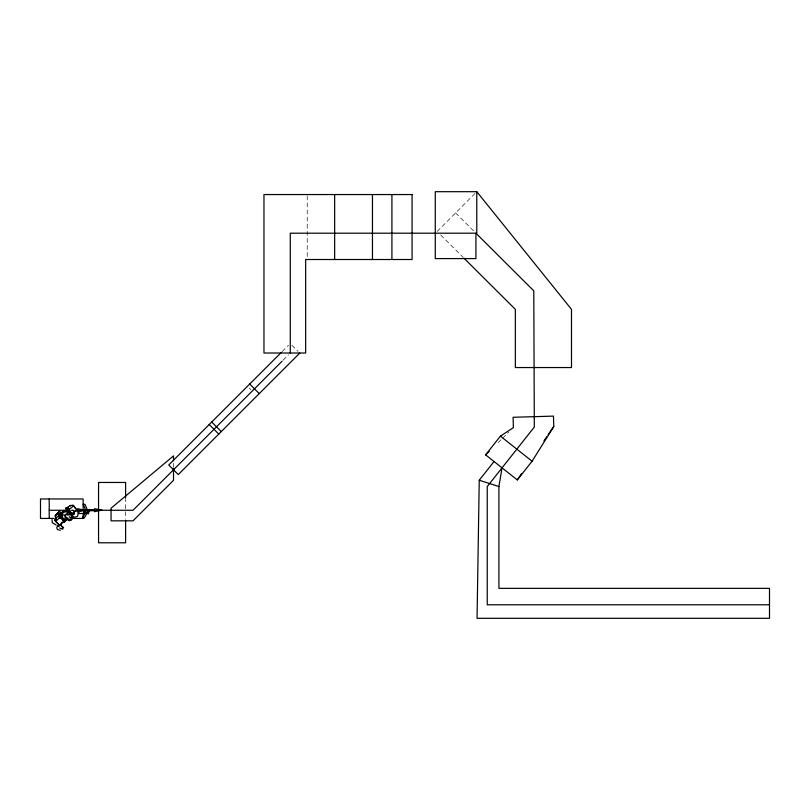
<?xml version="1.0" encoding="UTF-8"?>
<svg xmlns="http://www.w3.org/2000/svg" width="810" height="810" viewBox="0 0 810 810"><rect width="100%" height="100%" fill="white"/><g stroke="black" fill="none" stroke-linecap="round" stroke-linejoin="round"><path stroke-width="0.61" stroke-dasharray="4.05 3.04" d="M69.427 517.539L69.781 516.486M437.157 231.468L475.024 193.448M282.184 351.55L288.431 345.303M283.135 360.156L288.502 354.8M498.15 442.574L501.734 439.06M502.635 438.18L508.903 432.044M71.462 510.27L74.48 510.27M72.647 509.591L73.68 511.242M71.25 510.108L72.88 510.452M68.921 516.78L70.004 517.144M58.998 527.533L60.142 528.363M455.595 212.949L474.154 231.437M440.711 235.001L462.925 257.135M291.924 345.283L298.019 351.368M249.217 387.99L250.958 389.731M307.223 195.797L307.223 258.269M173.512 463.219L173.512 466.894M125.611 497.553L125.611 518.916"/><path stroke-width="1.21" d="M72.374 515.099L73.042 514.34L72.343 514.866M494.049 461.518L479.247 480.219L477.05 618.313L769.5 618.313L769.5 588.354L498.919 588.354L498.919 486.547L502.038 467.846M66.319 511.09L66.379 510.077M78.388 512.102L77.598 516.203L75.826 517.013L72.252 517.094M78.6 510.908L78.438 513.57L84.797 513.388M78.853 512.781L78.975 510.928M84.027 510.837L83.906 512.811L88.341 513.084L88.462 511.11M85.546 510.928L85.425 512.902L82.316 518.096L84.108 518.208L87.217 513.014L87.348 511.039M65.873 508.801L70.156 505.511L73.113 505.258L73.568 505.845L68.678 509.996L72.89 514.39M73.264 514.178L73.538 512.224M73.619 514.228L73.892 512.274M73.71 514.451L74.024 512.224M73.852 514.471L74.328 511.12M84.402 512.872L84.554 511.9M89.141 511.201L88.432 513.884L87.004 513.256M61.58 526.753L61.702 526.014M64.547 521.427L65.104 521.508M65.812 520.749L65.245 520.658M66.086 520.091L64.263 522.075M52.063 519.645L52.215 522.632L56.052 524.981M62.036 516.881L60.963 516.132L60.355 514.158L61.58 513.783L61.843 512.629A7.523 7.523 0 0 1 64.881 511.13M61.692 517.094L59.292 513.894L58.745 514.38C57.186 516.355 61.013 519.585 62.33 518.289L64.334 521.934M59.292 513.894C59.808 521.083 60.497 514.259 61.793 518.846M64.233 519.655L64.385 519.038L65.245 519.899C65.094 522.896 64.061 521.083 63.342 519.372L62.805 519.868L63.646 521.417L64.516 521.306L59.444 525.224L55.748 521.498L60.092 517.195L62.805 519.868M68.617 510.999L69.68 512.71L68.283 510.624L68.354 511.96L67.432 511.91M61.54 515.666L61.459 516.841L62.775 517.063M60.142 514.755L55.87 518.116L55.151 519.757L55.768 521.539M532.099 461.224L553.767 426.495L553.473 416.117L513.084 417.282L513.378 427.66L500.408 436.155L485.615 454.856L517.296 479.925L532.099 461.224L500.408 436.155M517.296 479.925L521.508 473.759M543.945 440.883L546.75 436.772M548.157 434.717L553.767 426.495M61.074 523.361L62.279 521.994M64.577 521.174L65.65 519.534L64.78 520M281.384 352.34L168.733 465.001L178.301 474.569L299.761 353.109M282.103 361.199L133.022 510.27L97.848 510.27M485.615 454.856L489.2 451.342M59.383 511.576L55.323 515.342L55.799 517.681M55.698 515.504L58.35 513.044M59.667 514.269L58.745 514.38M64.871 519.514L64.709 520.385M69.154 512.112L65.539 508.376L66.096 507.9C68.617 506.817 69.407 509.814 70.146 511.485L69.518 511.94L68.283 510.624M70.146 511.485L69.518 511.94L70.581 513.297L71.027 512.608L70.581 513.297M72.495 514.37L71.908 514.127L76.768 509.946L73.538 505.815L72.211 505.572M61.59 514.279L64.537 511.707L69.144 512.365M61.165 516.021L62.178 515.757M71.027 512.608L72.718 513.52L72.252 514.492L70.47 513.084M58.988 524.769L59.91 524.424M59.039 524.829L60.355 525.001M69.032 520.749L71.351 519.686M56.487 519.159L54.817 519.919L54.908 520.577M61.347 524.728C59.039 526.621 55.353 525.062 57.368 529.568L60.294 530.246M74.712 511.333L76.434 510.826M68.972 520.547L71.655 519.767L72.9 516.061L71.239 513.813M67.969 520.263L71.594 519.372L72.617 516.334L70.267 513.429M84.564 510.128L77.294 511.677L77.294 508.71L84.564 510.128L77.294 510.381M101.787 510.128L94.507 511.677L94.507 508.71L101.787 510.128L94.507 510.381M67.129 510.573L67.979 510.411M59.403 525.832L57.318 525.7M65.539 508.376C66.815 507.131 70.804 509.267 68.465 509.652L69.589 511.96M62.664 527.685L63.605 527.583L61.195 525.649M60.588 514.137L60.831 512.943A13.821 13.821 0 0 1 65.367 510.999M61.58 513.783L62.228 512.76A6.662 6.662 0 0 1 65.742 511.292M463.816 258.015L515.352 309.359L515.352 367.548L571.495 367.548L571.495 309.359L476.786 191.686L435.274 191.686L435.274 258.592L475.926 258.592L475.926 233.199L533.79 290.841L534.084 367.548M78.762 509.662L94.507 509.662M49.207 510.27L66.896 510.27M79.967 510.259L94.507 510.259M78.762 510.725L94.507 510.725M54.24 518.43L40.5 518.43L40.5 498.97L83.126 498.97L83.126 508.7M71.817 518.43L83.126 518.43M769.5 604.787L487.245 604.787L487.245 486.547L534.317 427.052L534.084 367.781M59.96 517.691L58.755 516.314M61.671 528.869L63.089 528.808L60.142 528.363M66.248 514.735L69.275 515.069M60.841 517.398L62.765 517.732M479.247 480.219L498.919 486.547M61.499 514.289L65.387 515.595M70.47 517.307L72.454 517.975M67.129 508.204L68.678 509.996M66.43 520.435L62.36 518.177L61.519 514.289M65.559 516.8L68.172 518.37M61.985 513.317L59.454 511.454L55.242 515.454L55.677 517.853M55.242 521.002L55.991 521.762M249.703 384.021L259.271 393.589M211.704 422.02L221.272 431.588M209.213 424.511L218.781 434.079M57.227 522.976L58.239 523.999M76.373 509.439L76.768 509.946M74.824 507.465L75.705 508.599M70.156 505.511L70.581 506.048M67.898 507.06L68.323 507.597M73.113 505.258L73.761 506.098M71.412 513.692L72.211 515.19M87.409 510.057L84.979 504.336L83.187 504.225L85.607 509.946M55.363 515.95L55.708 518.106M61.297 524.434L61.358 524.941M476.786 191.686L476.786 233.199L290.284 233.199L290.284 353.008M391.918 194.552L391.918 259.514M372.458 194.552L372.458 259.514M334.651 194.552L334.651 259.514M173.512 460.779L173.512 455.878L111.051 508.234L111.051 520.83L133.022 520.83L173.512 480.35L173.512 468.109M125.611 497.553L125.611 482.466L98.557 482.466L98.557 542.791L125.611 542.791L125.611 520.172M83.126 513.56L83.126 517.215M49.207 498.97L49.207 518.43M64.314 511.221A6.662 6.429 -41.4 0 1 65.499 510.634M71.847 516.385L71.007 518.866L68.08 519.615L65.286 518.056L64.709 515.362L66.795 513.57L69.964 514.026L71.847 516.385M412.077 194.552L263.969 194.552L263.969 353.008L305.664 353.008L305.664 259.514L412.077 259.514L412.077 194.552"/></g></svg>
